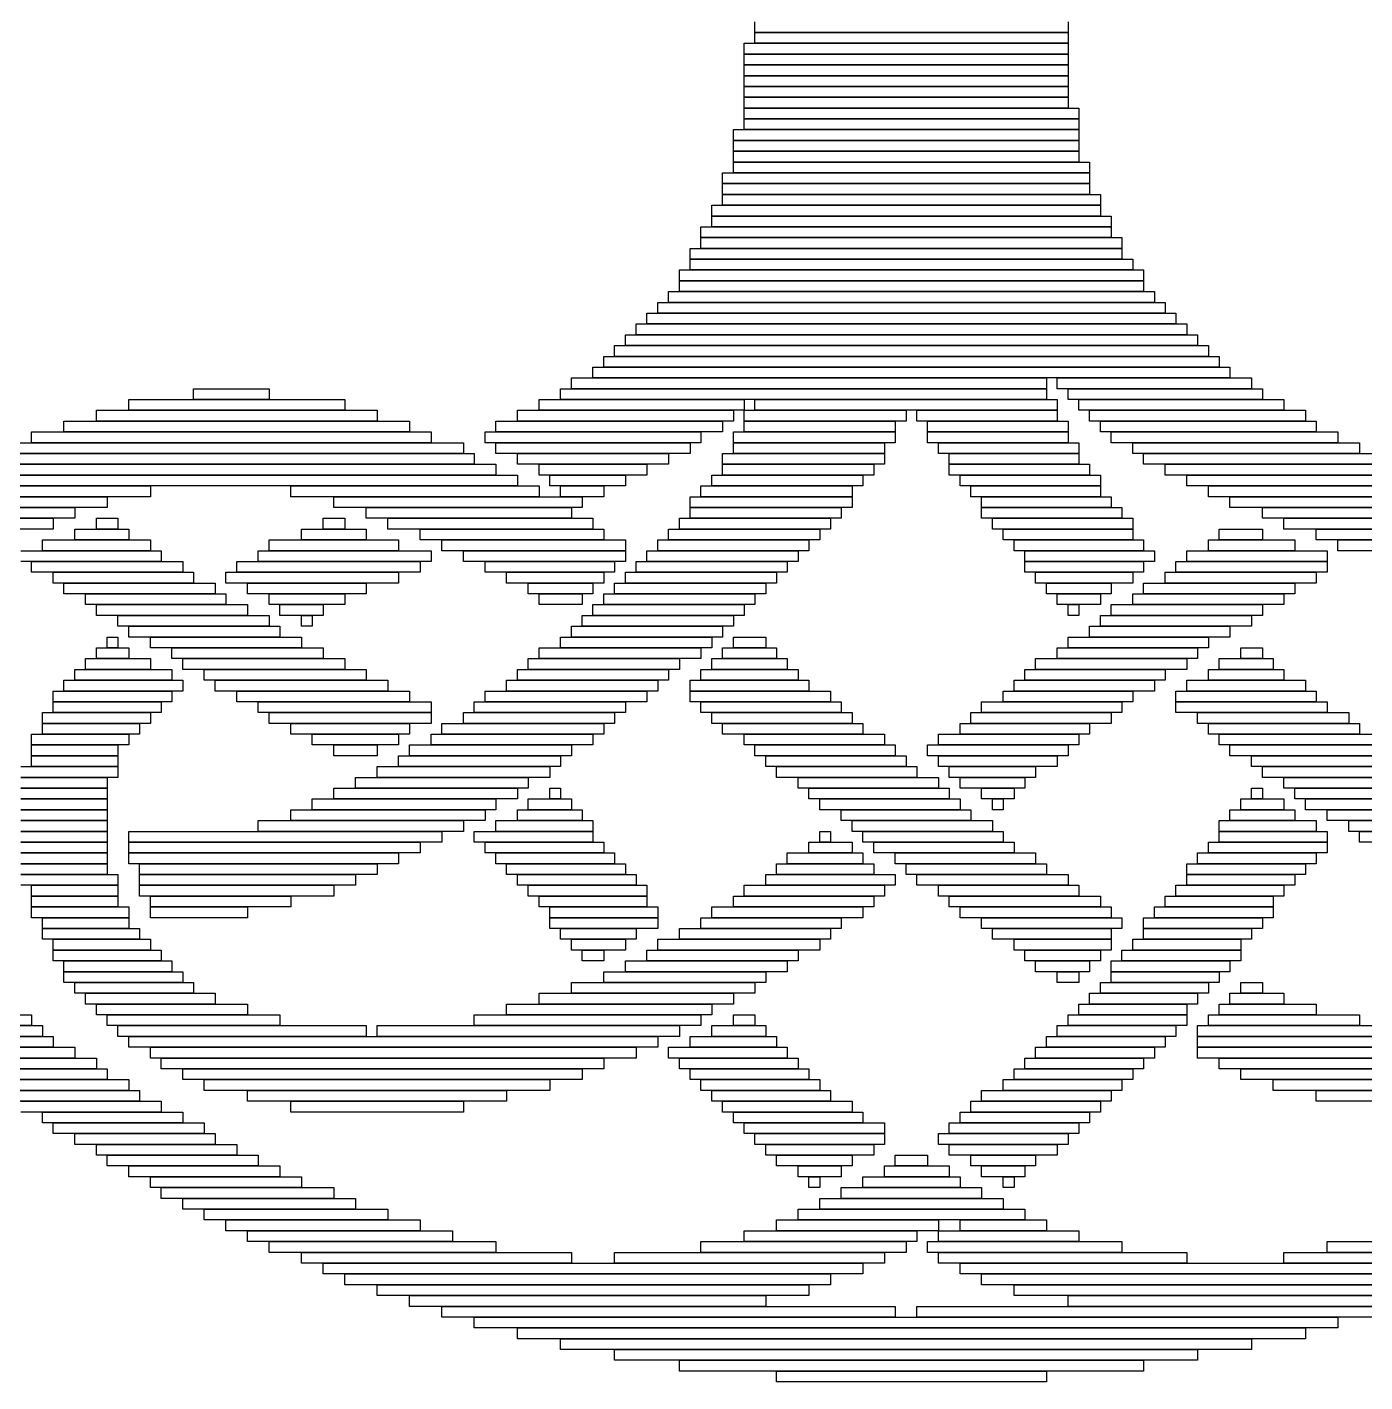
# Model space of a CAD drawing. Extents: x 28 to 995, y 169 to 891.
# Drawn here: x 92.6 to 216.5, y 171 to 296.5 of the extents above; entities that cross this region are included whole.
import ezdxf

# ---------------------------------------------------------------- set-up
doc = ezdxf.new("R2010")
doc.units = 0

msp = doc.modelspace()

# ---------------------------------------------------------------- linework, layer by layer
for p, q in [((160, 296), (160, 297)), ((189, 297), (189, 296)), ((159, 295), (189, 295)), ((159, 294), (159, 295)), ((189, 296), (160, 296)), ((160, 296), (189, 296)), ((160, 295), (160, 296)), ((189, 295), (160, 295)), ((189, 296), (189, 295)), ((189, 295), (189, 294)), ((189, 294), (159, 294)), ((159, 294), (189, 294)), ((159, 293), (159, 294)), ((189, 294), (189, 293)), ((189, 293), (159, 293)), ((159, 293), (189, 293)), ((159, 292), (159, 293)), ((189, 293), (189, 292)), ((189, 292), (159, 292)), ((159, 292), (189, 292)), ((159, 291), (159, 292)), ((189, 292), (189, 291)), ((189, 291), (159, 291)), ((159, 291), (189, 291)), ((159, 290), (159, 291)), ((189, 290), (159, 290)), ((159, 290), (189, 290)), ((159, 289), (159, 290)), ((189, 291), (189, 290)), ((189, 290), (189, 289)), ((189, 289), (159, 289)), ((159, 289), (190, 289)), ((159, 288), (159, 289)), ((190, 289), (190, 288)), ((190, 288), (159, 288)), ((159, 288), (190, 288)), ((159, 287), (159, 288)), ((190, 288), (190, 287)), ((158, 287), (190, 287)), ((158, 286), (158, 287)), ((190, 287), (159, 287)), ((190, 287), (190, 286)), ((190, 286), (158, 286)), ((158, 286), (190, 286)), ((158, 285), (158, 286)), ((190, 285), (158, 285)), ((158, 285), (190, 285)), ((158, 284), (158, 285)), ((190, 286), (190, 285)), ((190, 285), (190, 284)), ((190, 284), (158, 284)), ((158, 284), (191, 284)), ((158, 283), (158, 284)), ((191, 284), (191, 283)), ((157, 283), (191, 283)), ((157, 282), (157, 283)), ((191, 283), (158, 283)), ((191, 283), (191, 282)), ((191, 282), (157, 282)), ((157, 282), (191, 282)), ((157, 281), (157, 282)), ((191, 282), (191, 281)), ((156, 280), (192, 280)), ((156, 279), (156, 280)), ((191, 281), (157, 281)), ((157, 281), (192, 281)), ((157, 280), (157, 281)), ((192, 280), (157, 280)), ((192, 281), (192, 280)), ((192, 280), (192, 279)), ((192, 279), (156, 279)), ((156, 279), (193, 279)), ((156, 278), (156, 279)), ((193, 279), (193, 278)), ((155, 278), (193, 278)), ((155, 277), (155, 278)), ((193, 278), (156, 278)), ((193, 278), (193, 277)), ((193, 277), (155, 277)), ((155, 277), (194, 277)), ((155, 276), (155, 277)), ((194, 277), (194, 276)), ((154, 276), (194, 276)), ((154, 275), (154, 276)), ((194, 275), (154, 275)), ((154, 275), (195, 275)), ((154, 274), (154, 275)), ((194, 276), (155, 276)), ((194, 276), (194, 275)), ((195, 275), (195, 274)), ((153, 274), (196, 274)), ((153, 273), (153, 274)), ((195, 274), (154, 274)), ((196, 274), (196, 273)), ((196, 273), (153, 273)), ((153, 273), (196, 273)), ((153, 272), (153, 273)), ((196, 273), (196, 272)), ((152, 272), (197, 272)), ((152, 271), (152, 272)), ((196, 272), (153, 272)), ((197, 272), (197, 271)), ((150, 270), (199, 270)), ((150, 269), (150, 270)), ((151, 271), (198, 271)), ((151, 270), (151, 271)), ((198, 270), (151, 270)), ((197, 271), (152, 271)), ((198, 271), (198, 270)), ((199, 270), (199, 269)), ((149, 269), (200, 269)), ((149, 268), (149, 269)), ((199, 269), (150, 269)), ((200, 269), (200, 268)), ((148, 268), (201, 268)), ((148, 267), (148, 268)), ((200, 268), (149, 268)), ((201, 268), (201, 267)), ((147, 267), (202, 267)), ((147, 266), (147, 267)), ((201, 267), (148, 267)), ((202, 267), (202, 266)), ((145, 265), (204, 265)), ((145, 264), (145, 265)), ((146, 266), (203, 266)), ((146, 265), (146, 266)), ((203, 265), (146, 265)), ((202, 266), (147, 266)), ((203, 266), (203, 265)), ((204, 265), (204, 264)), ((143, 264), (187, 264)), ((143, 263), (143, 264)), ((204, 264), (145, 264)), ((187, 264), (187, 263)), ((188, 264), (206, 264)), ((188, 263), (188, 264)), ((206, 264), (206, 263)), ((108, 263), (115, 263)), ((108, 262), (108, 263)), ((115, 263), (115, 262)), ((142, 263), (187, 263)), ((142, 262), (142, 263)), ((187, 263), (143, 263)), ((187, 263), (187, 262)), ((206, 263), (188, 263)), ((189, 263), (207, 263)), ((189, 262), (189, 263)), ((207, 263), (207, 262)), ((102, 262), (122, 262)), ((102, 261), (102, 262)), ((115, 262), (108, 262)), ((122, 262), (122, 261)), ((140, 262), (159, 262)), ((140, 261), (140, 262)), ((187, 262), (142, 262)), ((159, 262), (159, 261)), ((160, 262), (188, 262)), ((160, 261), (160, 262)), ((188, 262), (188, 261)), ((207, 262), (189, 262)), ((190, 262), (209, 262)), ((190, 261), (190, 262)), ((209, 262), (209, 261)), ((96, 260), (128, 260)), ((96, 259), (96, 260)), ((99, 261), (125, 261)), ((99, 260), (99, 261)), ((125, 260), (99, 260)), ((122, 261), (102, 261)), ((125, 261), (125, 260)), ((128, 260), (128, 259)), ((136, 260), (157, 260)), ((136, 259), (136, 260)), ((138, 261), (158, 261)), ((138, 260), (138, 261)), ((158, 260), (138, 260)), ((159, 261), (140, 261)), ((157, 260), (157, 259)), ((158, 261), (158, 260)), ((159, 261), (174, 261)), ((159, 260), (159, 261)), ((174, 260), (159, 260)), ((159, 260), (173, 260)), ((159, 259), (159, 260)), ((188, 261), (160, 261)), ((173, 260), (173, 259)), ((174, 261), (174, 260)), ((175, 261), (188, 261)), ((175, 260), (175, 261)), ((188, 260), (175, 260)), ((176, 260), (189, 260)), ((176, 259), (176, 260)), ((188, 261), (188, 260)), ((189, 260), (189, 259)), ((209, 261), (190, 261)), ((191, 261), (211, 261)), ((191, 260), (191, 261)), ((211, 260), (191, 260)), ((192, 260), (212, 260)), ((192, 259), (192, 260)), ((211, 261), (211, 260)), ((212, 260), (212, 259)), ((93, 259), (130, 259)), ((93, 258), (93, 259)), ((128, 259), (96, 259)), ((130, 259), (130, 258)), ((135, 259), (155, 259)), ((135, 258), (135, 259)), ((157, 259), (136, 259)), ((155, 259), (155, 258)), ((158, 259), (173, 259)), ((158, 258), (158, 259)), ((173, 259), (159, 259)), ((173, 259), (173, 258)), ((189, 259), (176, 259)), ((176, 259), (189, 259)), ((176, 258), (176, 259)), ((189, 259), (189, 258)), ((212, 259), (192, 259)), ((193, 259), (214, 259)), ((193, 258), (193, 259)), ((214, 259), (214, 258)), ((91, 258), (133, 258)), ((130, 258), (93, 258)), ((133, 258), (133, 257)), ((155, 258), (135, 258)), ((136, 258), (154, 258)), ((136, 257), (136, 258)), ((154, 258), (154, 257)), ((173, 258), (158, 258)), ((158, 258), (172, 258)), ((158, 257), (158, 258)), ((172, 258), (172, 257)), ((189, 258), (176, 258)), ((177, 258), (190, 258)), ((177, 257), (177, 258)), ((190, 258), (190, 257)), ((214, 258), (193, 258)), ((195, 258), (216, 258)), ((195, 257), (195, 258)), ((216, 258), (216, 257)), ((89, 257), (134, 257)), ((133, 257), (91, 257)), ((134, 257), (134, 256)), ((154, 257), (136, 257)), ((138, 257), (152, 257)), ((138, 256), (138, 257)), ((152, 257), (152, 256)), ((157, 257), (172, 257)), ((157, 256), (157, 257)), ((172, 257), (158, 257)), ((172, 257), (172, 256)), ((190, 257), (177, 257)), ((178, 257), (190, 257)), ((178, 256), (178, 257)), ((190, 257), (190, 256)), ((216, 257), (195, 257)), ((196, 257), (218, 257)), ((196, 256), (196, 257)), ((86, 255), (138, 255)), ((88, 256), (136, 256)), ((136, 255), (88, 255)), ((134, 256), (89, 256)), ((136, 256), (136, 255)), ((152, 256), (138, 256)), ((138, 255), (138, 254)), ((140, 256), (150, 256)), ((140, 255), (140, 256)), ((150, 255), (140, 255)), ((141, 255), (148, 255)), ((141, 254), (141, 255)), ((148, 255), (148, 254)), ((150, 256), (150, 255)), ((156, 255), (170, 255)), ((156, 254), (156, 255)), ((172, 256), (157, 256)), ((157, 256), (171, 256)), ((157, 255), (157, 256)), ((171, 255), (157, 255)), ((170, 255), (170, 254)), ((171, 256), (171, 255)), ((190, 256), (178, 256)), ((178, 256), (191, 256)), ((178, 255), (178, 256)), ((191, 255), (178, 255)), ((179, 255), (192, 255)), ((179, 254), (179, 255)), ((191, 256), (191, 255)), ((192, 255), (192, 254)), ((218, 256), (196, 256)), ((198, 256), (220, 256)), ((198, 255), (198, 256)), ((220, 255), (198, 255)), ((200, 255), (222, 255)), ((200, 254), (200, 255)), ((84, 254), (104, 254)), ((138, 254), (86, 254)), ((104, 254), (104, 253)), ((117, 254), (140, 254)), ((117, 253), (117, 254)), ((140, 254), (140, 253)), ((148, 254), (141, 254)), ((142, 254), (146, 254)), ((142, 253), (142, 254)), ((146, 254), (146, 253)), ((155, 254), (169, 254)), ((155, 253), (155, 254)), ((170, 254), (156, 254)), ((169, 254), (169, 253)), ((192, 254), (179, 254)), ((180, 254), (192, 254)), ((180, 253), (180, 254)), ((192, 254), (192, 253)), ((222, 254), (200, 254)), ((202, 254), (224, 254)), ((202, 253), (202, 254)), ((83, 253), (100, 253)), ((104, 253), (84, 253)), ((100, 253), (100, 252)), ((140, 253), (117, 253)), ((121, 253), (144, 253)), ((121, 252), (121, 253)), ((146, 253), (142, 253)), ((144, 253), (144, 252)), ((154, 253), (169, 253)), ((154, 252), (154, 253)), ((169, 253), (155, 253)), ((169, 253), (169, 252)), ((192, 253), (180, 253)), ((181, 253), (193, 253)), ((181, 252), (181, 253)), ((193, 253), (193, 252)), ((224, 253), (202, 253)), ((204, 253), (226, 253)), ((204, 252), (204, 253)), ((80, 251), (95, 251)), ((81, 252), (97, 252)), ((97, 251), (81, 251)), ((100, 252), (83, 252)), ((95, 251), (95, 250)), ((97, 252), (97, 251)), ((99, 251), (101, 251)), ((99, 250), (99, 251)), ((101, 251), (101, 250)), ((120, 251), (122, 251)), ((120, 250), (120, 251)), ((144, 252), (121, 252)), ((122, 251), (122, 250)), ((124, 252), (143, 252)), ((124, 251), (124, 252)), ((143, 251), (124, 251)), ((126, 251), (145, 251)), ((126, 250), (126, 251)), ((143, 252), (143, 251)), ((145, 251), (145, 250)), ((153, 251), (167, 251)), ((153, 250), (153, 251)), ((169, 252), (154, 252)), ((154, 252), (168, 252)), ((154, 251), (154, 252)), ((168, 251), (154, 251)), ((167, 251), (167, 250)), ((168, 252), (168, 251)), ((193, 252), (181, 252)), ((181, 252), (194, 252)), ((181, 251), (181, 252)), ((194, 251), (181, 251)), ((182, 251), (195, 251)), ((182, 250), (182, 251)), ((194, 252), (194, 251)), ((195, 251), (195, 250)), ((226, 252), (204, 252)), ((207, 252), (228, 252)), ((207, 251), (207, 252)), ((228, 251), (207, 251)), ((209, 251), (230, 251)), ((209, 250), (209, 251)), ((95, 250), (80, 250)), ((97, 250), (102, 250)), ((97, 249), (97, 250)), ((101, 250), (99, 250)), ((102, 250), (102, 249)), ((118, 250), (124, 250)), ((118, 249), (118, 250)), ((122, 250), (120, 250)), ((124, 250), (124, 249)), ((145, 250), (126, 250)), ((129, 250), (146, 250)), ((129, 249), (129, 250)), ((146, 250), (146, 249)), ((152, 250), (166, 250)), ((152, 249), (152, 250)), ((167, 250), (153, 250)), ((166, 250), (166, 249)), ((195, 250), (182, 250)), ((183, 250), (195, 250)), ((183, 249), (183, 250)), ((195, 250), (195, 249)), ((203, 250), (207, 250)), ((203, 249), (203, 250)), ((207, 250), (207, 249)), ((230, 250), (209, 250)), ((212, 250), (232, 250)), ((212, 249), (212, 250)), ((94, 249), (104, 249)), ((94, 248), (94, 249)), ((102, 249), (97, 249)), ((104, 249), (104, 248)), ((115, 249), (127, 249)), ((115, 248), (115, 249)), ((124, 249), (118, 249)), ((127, 249), (127, 248)), ((146, 249), (129, 249)), ((131, 249), (148, 249)), ((131, 248), (131, 249)), ((148, 249), (148, 248)), ((151, 249), (165, 249)), ((151, 248), (151, 249)), ((166, 249), (152, 249)), ((165, 249), (165, 248)), ((195, 249), (183, 249)), ((184, 249), (196, 249)), ((184, 248), (184, 249)), ((196, 249), (196, 248)), ((202, 249), (210, 249)), ((202, 248), (202, 249)), ((207, 249), (203, 249)), ((210, 249), (210, 248)), ((232, 249), (212, 249)), ((214, 249), (234, 249)), ((214, 248), (214, 249)), ((92, 248), (105, 248)), ((104, 248), (94, 248)), ((105, 248), (105, 247)), ((114, 248), (130, 248)), ((114, 247), (114, 248)), ((127, 248), (115, 248)), ((130, 248), (130, 247)), ((148, 248), (131, 248)), ((133, 248), (148, 248)), ((133, 247), (133, 248)), ((148, 248), (148, 247)), ((150, 248), (164, 248)), ((150, 247), (150, 248)), ((165, 248), (151, 248)), ((164, 248), (164, 247)), ((196, 248), (184, 248)), ((185, 248), (197, 248)), ((185, 247), (185, 248)), ((197, 248), (197, 247)), ((200, 248), (213, 248)), ((200, 247), (200, 248)), ((210, 248), (202, 248)), ((213, 248), (213, 247)), ((234, 248), (214, 248)), ((105, 247), (92, 247)), ((93, 247), (107, 247)), ((93, 246), (93, 247)), ((107, 246), (93, 246)), ((95, 246), (108, 246)), ((95, 245), (95, 246)), ((107, 247), (107, 246)), ((108, 246), (108, 245)), ((111, 246), (127, 246)), ((111, 245), (111, 246)), ((112, 247), (129, 247)), ((112, 246), (112, 247)), ((129, 246), (112, 246)), ((130, 247), (114, 247)), ((127, 246), (127, 245)), ((129, 247), (129, 246)), ((148, 247), (133, 247)), ((135, 247), (147, 247)), ((135, 246), (135, 247)), ((147, 246), (135, 246)), ((137, 246), (146, 246)), ((137, 245), (137, 246)), ((146, 246), (146, 245)), ((147, 247), (147, 246)), ((148, 246), (162, 246)), ((148, 245), (148, 246)), ((149, 247), (163, 247)), ((149, 246), (149, 247)), ((163, 246), (149, 246)), ((164, 247), (150, 247)), ((162, 246), (162, 245)), ((163, 247), (163, 246)), ((197, 247), (185, 247)), ((185, 247), (196, 247)), ((185, 246), (185, 247)), ((196, 246), (185, 246)), ((186, 246), (195, 246)), ((186, 245), (186, 246)), ((195, 246), (195, 245)), ((196, 247), (196, 246)), ((198, 246), (212, 246)), ((198, 245), (198, 246)), ((199, 247), (213, 247)), ((199, 246), (199, 247)), ((213, 246), (199, 246)), ((213, 247), (200, 247)), ((212, 246), (212, 245)), ((213, 247), (213, 246)), ((108, 245), (95, 245)), ((96, 245), (110, 245)), ((96, 244), (96, 245)), ((110, 245), (110, 244)), ((127, 245), (111, 245)), ((113, 245), (124, 245)), ((113, 244), (113, 245)), ((124, 245), (124, 244)), ((146, 245), (137, 245)), ((139, 245), (145, 245)), ((139, 244), (139, 245)), ((145, 245), (145, 244)), ((147, 245), (161, 245)), ((147, 244), (147, 245)), ((162, 245), (148, 245)), ((161, 245), (161, 244)), ((195, 245), (186, 245)), ((187, 245), (193, 245)), ((187, 244), (187, 245)), ((193, 245), (193, 244)), ((196, 245), (210, 245)), ((196, 244), (196, 245)), ((212, 245), (198, 245)), ((210, 245), (210, 244)), ((110, 244), (96, 244)), ((98, 244), (111, 244)), ((98, 243), (98, 244)), ((111, 244), (111, 243)), ((124, 244), (113, 244)), ((115, 244), (122, 244)), ((115, 243), (115, 244)), ((122, 244), (122, 243)), ((145, 244), (139, 244)), ((140, 244), (144, 244)), ((140, 243), (140, 244)), ((144, 244), (144, 243)), ((146, 244), (160, 244)), ((146, 243), (146, 244)), ((161, 244), (147, 244)), ((160, 244), (160, 243)), ((193, 244), (187, 244)), ((188, 244), (192, 244)), ((188, 243), (188, 244)), ((192, 244), (192, 243)), ((195, 244), (209, 244)), ((195, 243), (195, 244)), ((210, 244), (196, 244)), ((209, 244), (209, 243)), ((111, 243), (98, 243)), ((99, 243), (113, 243)), ((99, 242), (99, 243)), ((113, 243), (113, 242)), ((122, 243), (115, 243)), ((116, 243), (120, 243)), ((116, 242), (116, 243)), ((120, 243), (120, 242)), ((144, 243), (140, 243)), ((145, 243), (159, 243)), ((145, 242), (145, 243)), ((160, 243), (146, 243)), ((159, 243), (159, 242)), ((192, 243), (188, 243)), ((189, 243), (190, 243)), ((189, 242), (189, 243)), ((190, 243), (190, 242)), ((193, 243), (207, 243)), ((193, 242), (193, 243)), ((209, 243), (195, 243)), ((207, 243), (207, 242)), ((113, 242), (99, 242)), ((101, 242), (115, 242)), ((101, 241), (101, 242)), ((115, 241), (101, 241)), ((102, 241), (116, 241)), ((102, 240), (102, 241)), ((115, 242), (115, 241)), ((120, 242), (116, 242)), ((116, 241), (116, 240)), ((118, 242), (119, 242)), ((118, 241), (118, 242)), ((119, 241), (118, 241)), ((119, 242), (119, 241)), ((143, 241), (157, 241)), ((143, 240), (143, 241)), ((144, 242), (158, 242)), ((144, 241), (144, 242)), ((158, 241), (144, 241)), ((159, 242), (145, 242)), ((157, 241), (157, 240)), ((158, 242), (158, 241)), ((190, 242), (189, 242)), ((191, 241), (204, 241)), ((191, 240), (191, 241)), ((192, 242), (206, 242)), ((192, 241), (192, 242)), ((206, 241), (192, 241)), ((207, 242), (193, 242)), ((204, 241), (204, 240)), ((206, 242), (206, 241)), ((100, 240), (101, 240)), ((100, 239), (100, 240)), ((101, 240), (101, 239)), ((116, 240), (102, 240)), ((104, 240), (118, 240)), ((104, 239), (104, 240)), ((118, 240), (118, 239)), ((142, 240), (156, 240)), ((142, 239), (142, 240)), ((157, 240), (143, 240)), ((156, 240), (156, 239)), ((158, 240), (161, 240)), ((158, 239), (158, 240)), ((161, 240), (161, 239)), ((189, 240), (202, 240)), ((189, 239), (189, 240)), ((204, 240), (191, 240)), ((202, 240), (202, 239)), ((99, 239), (102, 239)), ((99, 238), (99, 239)), ((101, 239), (100, 239)), ((102, 239), (102, 238)), ((118, 239), (104, 239)), ((106, 239), (120, 239)), ((106, 238), (106, 239)), ((120, 239), (120, 238)), ((140, 239), (155, 239)), ((140, 238), (140, 239)), ((156, 239), (142, 239)), ((155, 239), (155, 238)), ((157, 239), (162, 239)), ((157, 238), (157, 239)), ((161, 239), (158, 239)), ((162, 239), (162, 238)), ((188, 239), (201, 239)), ((188, 238), (188, 239)), ((202, 239), (189, 239)), ((201, 239), (201, 238)), ((205, 239), (207, 239)), ((205, 238), (205, 239)), ((207, 239), (207, 238)), ((98, 238), (104, 238)), ((98, 237), (98, 238)), ((102, 238), (99, 238)), ((104, 238), (104, 237)), ((120, 238), (106, 238)), ((107, 238), (122, 238)), ((107, 237), (107, 238)), ((122, 238), (122, 237)), ((139, 238), (153, 238)), ((139, 237), (139, 238)), ((155, 238), (140, 238)), ((153, 238), (153, 237)), ((156, 238), (163, 238)), ((156, 237), (156, 238)), ((162, 238), (157, 238)), ((163, 238), (163, 237)), ((186, 238), (200, 238)), ((186, 237), (186, 238)), ((201, 238), (188, 238)), ((200, 238), (200, 237)), ((203, 238), (208, 238)), ((203, 237), (203, 238)), ((207, 238), (205, 238)), ((208, 238), (208, 237)), ((96, 236), (107, 236)), ((96, 235), (96, 236)), ((97, 237), (106, 237)), ((97, 236), (97, 237)), ((106, 236), (97, 236)), ((104, 237), (98, 237)), ((106, 237), (106, 236)), ((122, 237), (107, 237)), ((107, 236), (107, 235)), ((109, 237), (124, 237)), ((109, 236), (109, 237)), ((124, 236), (109, 236)), ((110, 236), (126, 236)), ((110, 235), (110, 236)), ((124, 237), (124, 236)), ((126, 236), (126, 235)), ((137, 236), (151, 236)), ((137, 235), (137, 236)), ((138, 237), (152, 237)), ((138, 236), (138, 237)), ((152, 236), (138, 236)), ((153, 237), (139, 237)), ((151, 236), (151, 235)), ((152, 237), (152, 236)), ((154, 236), (165, 236)), ((154, 235), (154, 236)), ((155, 237), (164, 237)), ((155, 236), (155, 237)), ((164, 236), (155, 236)), ((163, 237), (156, 237)), ((164, 237), (164, 236)), ((165, 236), (165, 235)), ((184, 236), (197, 236)), ((184, 235), (184, 236)), ((185, 237), (198, 237)), ((185, 236), (185, 237)), ((198, 236), (185, 236)), ((200, 237), (186, 237)), ((197, 236), (197, 235)), ((198, 237), (198, 236)), ((200, 236), (211, 236)), ((200, 235), (200, 236)), ((202, 237), (209, 237)), ((202, 236), (202, 237)), ((209, 236), (202, 236)), ((208, 237), (203, 237)), ((209, 237), (209, 236)), ((211, 236), (211, 235)), ((95, 235), (106, 235)), ((95, 234), (95, 235)), ((107, 235), (96, 235)), ((106, 235), (106, 234)), ((126, 235), (110, 235)), ((112, 235), (128, 235)), ((112, 234), (112, 235)), ((128, 235), (128, 234)), ((135, 235), (150, 235)), ((135, 234), (135, 235)), ((151, 235), (137, 235)), ((150, 235), (150, 234)), ((165, 235), (154, 235)), ((154, 235), (167, 235)), ((154, 234), (154, 235)), ((167, 235), (167, 234)), ((183, 235), (195, 235)), ((183, 234), (183, 235)), ((197, 235), (184, 235)), ((195, 235), (195, 234)), ((199, 235), (212, 235)), ((199, 234), (199, 235)), ((211, 235), (200, 235)), ((212, 235), (212, 234)), ((106, 234), (95, 234)), ((95, 234), (105, 234)), ((95, 233), (95, 234)), ((105, 234), (105, 233)), ((128, 234), (112, 234)), ((114, 234), (130, 234)), ((114, 233), (114, 234)), ((130, 234), (130, 233)), ((134, 234), (148, 234)), ((134, 233), (134, 234)), ((150, 234), (135, 234)), ((148, 234), (148, 233)), ((167, 234), (154, 234)), ((155, 234), (168, 234)), ((155, 233), (155, 234)), ((168, 234), (168, 233)), ((181, 234), (194, 234)), ((181, 233), (181, 234)), ((195, 234), (183, 234)), ((194, 234), (194, 233)), ((212, 234), (199, 234)), ((199, 234), (213, 234)), ((199, 233), (199, 234)), ((213, 234), (213, 233)), ((94, 233), (104, 233)), ((94, 232), (94, 233)), ((105, 233), (95, 233)), ((104, 233), (104, 232)), ((130, 233), (114, 233)), ((115, 233), (130, 233)), ((115, 232), (115, 233)), ((130, 233), (130, 232)), ((133, 233), (147, 233)), ((133, 232), (133, 233)), ((148, 233), (134, 233)), ((147, 233), (147, 232)), ((168, 233), (155, 233)), ((156, 233), (169, 233)), ((156, 232), (156, 233)), ((169, 233), (169, 232)), ((180, 233), (193, 233)), ((180, 232), (180, 233)), ((194, 233), (181, 233)), ((193, 233), (193, 232)), ((213, 233), (199, 233)), ((201, 233), (215, 233)), ((201, 232), (201, 233)), ((215, 233), (215, 232)), ((93, 231), (102, 231)), ((93, 230), (93, 231)), ((104, 232), (94, 232)), ((94, 232), (103, 232)), ((94, 231), (94, 232)), ((103, 231), (94, 231)), ((102, 231), (102, 230)), ((103, 232), (103, 231)), ((130, 232), (115, 232)), ((117, 232), (128, 232)), ((117, 231), (117, 232)), ((128, 231), (117, 231)), ((119, 231), (127, 231)), ((119, 230), (119, 231)), ((127, 231), (127, 230)), ((128, 232), (128, 231)), ((130, 231), (145, 231)), ((130, 230), (130, 231)), ((131, 232), (146, 232)), ((131, 231), (131, 232)), ((146, 231), (131, 231)), ((147, 232), (133, 232)), ((145, 231), (145, 230)), ((146, 232), (146, 231)), ((169, 232), (156, 232)), ((157, 232), (170, 232)), ((157, 231), (157, 232)), ((170, 231), (157, 231)), ((159, 231), (172, 231)), ((159, 230), (159, 231)), ((170, 232), (170, 231)), ((172, 231), (172, 230)), ((177, 231), (190, 231)), ((177, 230), (177, 231)), ((179, 232), (191, 232)), ((179, 231), (179, 232)), ((191, 231), (179, 231)), ((193, 232), (180, 232)), ((190, 231), (190, 230)), ((191, 232), (191, 231)), ((215, 232), (201, 232)), ((202, 232), (216, 232)), ((202, 231), (202, 232)), ((216, 231), (202, 231)), ((203, 231), (218, 231)), ((203, 230), (203, 231)), ((216, 232), (216, 231)), ((102, 230), (93, 230)), ((93, 230), (101, 230)), ((93, 229), (93, 230)), ((101, 230), (101, 229)), ((127, 230), (119, 230)), ((121, 230), (125, 230)), ((121, 229), (121, 230)), ((125, 230), (125, 229)), ((128, 230), (143, 230)), ((128, 229), (128, 230)), ((145, 230), (130, 230)), ((143, 230), (143, 229)), ((172, 230), (159, 230)), ((160, 230), (173, 230)), ((160, 229), (160, 230)), ((173, 230), (173, 229)), ((176, 230), (189, 230)), ((176, 229), (176, 230)), ((190, 230), (177, 230)), ((189, 230), (189, 229)), ((218, 230), (203, 230)), ((204, 230), (219, 230)), ((204, 229), (204, 230)), ((101, 229), (93, 229)), ((93, 229), (101, 229)), ((93, 228), (93, 229)), ((101, 229), (101, 228)), ((125, 229), (121, 229)), ((127, 229), (142, 229)), ((127, 228), (127, 229)), ((143, 229), (128, 229)), ((142, 229), (142, 228)), ((173, 229), (160, 229)), ((161, 229), (174, 229)), ((161, 228), (161, 229)), ((174, 229), (174, 228)), ((189, 229), (176, 229)), ((177, 229), (188, 229)), ((177, 228), (177, 229)), ((188, 229), (188, 228)), ((219, 229), (204, 229)), ((206, 229), (221, 229)), ((206, 228), (206, 229)), ((92, 228), (101, 228)), ((101, 228), (93, 228)), ((101, 228), (101, 227)), ((125, 228), (141, 228)), ((125, 227), (125, 228)), ((142, 228), (127, 228)), ((141, 228), (141, 227)), ((174, 228), (161, 228)), ((162, 228), (175, 228)), ((162, 227), (162, 228)), ((175, 228), (175, 227)), ((188, 228), (177, 228)), ((178, 228), (186, 228)), ((178, 227), (178, 228)), ((186, 228), (186, 227)), ((221, 228), (206, 228)), ((207, 228), (222, 228)), ((207, 227), (207, 228)), ((101, 227), (92, 227)), ((92, 227), (100, 227)), ((100, 226), (92, 226)), ((92, 226), (100, 226)), ((100, 227), (100, 226)), ((100, 226), (100, 225)), ((121, 226), (138, 226)), ((121, 225), (121, 226)), ((123, 227), (139, 227)), ((123, 226), (123, 227)), ((139, 226), (123, 226)), ((141, 227), (125, 227)), ((138, 226), (138, 225)), ((139, 227), (139, 226)), ((141, 226), (142, 226)), ((141, 225), (141, 226)), ((142, 226), (142, 225)), ((175, 227), (162, 227)), ((164, 227), (177, 227)), ((164, 226), (164, 227)), ((177, 226), (164, 226)), ((165, 226), (178, 226)), ((165, 225), (165, 226)), ((177, 227), (177, 226)), ((186, 227), (178, 227)), ((178, 226), (178, 225)), ((179, 227), (185, 227)), ((179, 226), (179, 227)), ((185, 226), (179, 226)), ((181, 226), (184, 226)), ((181, 225), (181, 226)), ((184, 226), (184, 225)), ((185, 227), (185, 226)), ((206, 226), (207, 226)), ((206, 225), (206, 226)), ((222, 227), (207, 227)), ((207, 226), (207, 225)), ((209, 227), (224, 227)), ((209, 226), (209, 227)), ((224, 226), (209, 226)), ((210, 226), (226, 226)), ((210, 225), (210, 226)), ((100, 225), (92, 225)), ((92, 225), (100, 225)), ((100, 225), (100, 224)), ((119, 225), (136, 225)), ((119, 224), (119, 225)), ((138, 225), (121, 225)), ((136, 225), (136, 224)), ((139, 225), (143, 225)), ((139, 224), (139, 225)), ((142, 225), (141, 225)), ((143, 225), (143, 224)), ((178, 225), (165, 225)), ((166, 225), (179, 225)), ((166, 224), (166, 225)), ((179, 225), (179, 224)), ((184, 225), (181, 225)), ((182, 225), (183, 225)), ((182, 224), (182, 225)), ((183, 225), (183, 224)), ((205, 225), (209, 225)), ((205, 224), (205, 225)), ((207, 225), (206, 225)), ((209, 225), (209, 224)), ((226, 225), (210, 225)), ((211, 225), (228, 225)), ((211, 224), (211, 225)), ((100, 224), (92, 224)), ((92, 224), (100, 224)), ((100, 224), (100, 223)), ((117, 224), (135, 224)), ((117, 223), (117, 224)), ((136, 224), (119, 224)), ((135, 224), (135, 223)), ((138, 224), (144, 224)), ((138, 223), (138, 224)), ((143, 224), (139, 224)), ((144, 224), (144, 223)), ((179, 224), (166, 224)), ((168, 224), (180, 224)), ((168, 223), (168, 224)), ((180, 224), (180, 223)), ((183, 224), (182, 224)), ((204, 224), (210, 224)), ((204, 223), (204, 224)), ((209, 224), (205, 224)), ((210, 224), (210, 223)), ((228, 224), (211, 224)), ((213, 224), (231, 224)), ((213, 223), (213, 224)), ((100, 223), (92, 223)), ((92, 223), (100, 223)), ((100, 223), (100, 222)), ((114, 223), (133, 223)), ((114, 222), (114, 223)), ((135, 223), (117, 223)), ((133, 223), (133, 222)), ((136, 223), (145, 223)), ((136, 222), (136, 223)), ((144, 223), (138, 223)), ((145, 223), (145, 222)), ((180, 223), (168, 223)), ((169, 223), (182, 223)), ((169, 222), (169, 223)), ((182, 223), (182, 222)), ((203, 223), (212, 223)), ((203, 222), (203, 223)), ((210, 223), (204, 223)), ((212, 223), (212, 222)), ((231, 223), (213, 223)), ((215, 223), (234, 223)), ((215, 222), (215, 223)), ((100, 222), (92, 222)), ((92, 222), (100, 222)), ((100, 221), (92, 221)), ((92, 221), (100, 221)), ((100, 222), (100, 221)), ((100, 221), (100, 220)), ((102, 222), (131, 222)), ((102, 221), (102, 222)), ((131, 221), (102, 221)), ((102, 221), (129, 221)), ((102, 220), (102, 221)), ((133, 222), (114, 222)), ((129, 221), (129, 220)), ((131, 222), (131, 221)), ((134, 222), (145, 222)), ((134, 221), (134, 222)), ((145, 221), (134, 221)), ((135, 221), (146, 221)), ((135, 220), (135, 221)), ((145, 222), (136, 222)), ((145, 222), (145, 221)), ((146, 221), (146, 220)), ((165, 221), (169, 221)), ((165, 220), (165, 221)), ((166, 222), (167, 222)), ((166, 221), (166, 222)), ((167, 221), (166, 221)), ((167, 222), (167, 221)), ((182, 222), (169, 222)), ((169, 221), (169, 220)), ((170, 222), (183, 222)), ((170, 221), (170, 222)), ((183, 221), (170, 221)), ((171, 221), (184, 221)), ((171, 220), (171, 221)), ((183, 222), (183, 221)), ((184, 221), (184, 220)), ((202, 221), (213, 221)), ((202, 220), (202, 221)), ((212, 222), (203, 222)), ((203, 222), (213, 222)), ((203, 221), (203, 222)), ((213, 221), (203, 221)), ((213, 222), (213, 221)), ((213, 221), (213, 220)), ((234, 222), (215, 222)), ((216, 222), (241, 222)), ((216, 221), (216, 222)), ((241, 221), (216, 221)), ((100, 220), (92, 220)), ((92, 220), (100, 220)), ((100, 220), (100, 219)), ((129, 220), (102, 220)), ((102, 220), (127, 220)), ((102, 219), (102, 220)), ((127, 220), (127, 219)), ((146, 220), (135, 220)), ((136, 220), (147, 220)), ((136, 219), (136, 220)), ((147, 220), (147, 219)), ((163, 220), (170, 220)), ((163, 219), (163, 220)), ((169, 220), (165, 220)), ((170, 220), (170, 219)), ((184, 220), (171, 220)), ((173, 220), (186, 220)), ((173, 219), (173, 220)), ((186, 220), (186, 219)), ((201, 220), (212, 220)), ((201, 219), (201, 220)), ((213, 220), (202, 220)), ((212, 220), (212, 219)), ((100, 219), (92, 219)), ((92, 219), (100, 219)), ((100, 219), (100, 218)), ((127, 219), (102, 219)), ((103, 219), (125, 219)), ((103, 218), (103, 219)), ((125, 219), (125, 218)), ((147, 219), (136, 219)), ((137, 219), (148, 219)), ((137, 218), (137, 219)), ((148, 219), (148, 218)), ((162, 219), (171, 219)), ((162, 218), (162, 219)), ((170, 219), (163, 219)), ((171, 219), (171, 218)), ((186, 219), (173, 219)), ((174, 219), (187, 219)), ((174, 218), (174, 219)), ((187, 219), (187, 218)), ((200, 219), (211, 219)), ((200, 218), (200, 219)), ((212, 219), (201, 219)), ((211, 219), (211, 218)), ((100, 218), (92, 218)), ((92, 218), (101, 218)), ((101, 218), (101, 217)), ((125, 218), (103, 218)), ((103, 218), (123, 218)), ((103, 217), (103, 218)), ((123, 218), (123, 217)), ((148, 218), (137, 218)), ((138, 218), (149, 218)), ((138, 217), (138, 218)), ((149, 218), (149, 217)), ((161, 218), (173, 218)), ((161, 217), (161, 218)), ((171, 218), (162, 218)), ((173, 218), (173, 217)), ((187, 218), (174, 218)), ((175, 218), (189, 218)), ((175, 217), (175, 218)), ((189, 218), (189, 217)), ((211, 218), (200, 218)), ((200, 218), (210, 218)), ((200, 217), (200, 218)), ((210, 218), (210, 217)), ((101, 217), (92, 217)), ((93, 217), (101, 217)), ((93, 216), (93, 217)), ((101, 216), (93, 216)), ((93, 216), (101, 216)), ((93, 215), (93, 216)), ((101, 217), (101, 216)), ((101, 216), (101, 215)), ((123, 217), (103, 217)), ((103, 217), (121, 217)), ((103, 216), (103, 217)), ((121, 216), (103, 216)), ((104, 216), (117, 216)), ((104, 215), (104, 216)), ((117, 216), (117, 215)), ((121, 217), (121, 216)), ((149, 217), (138, 217)), ((139, 217), (150, 217)), ((139, 216), (139, 217)), ((150, 216), (139, 216)), ((140, 216), (150, 216)), ((140, 215), (140, 216)), ((150, 217), (150, 216)), ((150, 216), (150, 215)), ((158, 216), (171, 216)), ((158, 215), (158, 216)), ((159, 217), (172, 217)), ((159, 216), (159, 217)), ((172, 216), (159, 216)), ((173, 217), (161, 217)), ((171, 216), (171, 215)), ((172, 217), (172, 216)), ((189, 217), (175, 217)), ((177, 217), (190, 217)), ((177, 216), (177, 217)), ((190, 216), (177, 216)), ((178, 216), (192, 216)), ((178, 215), (178, 216)), ((190, 217), (190, 216)), ((192, 216), (192, 215)), ((198, 216), (208, 216)), ((198, 215), (198, 216)), ((199, 217), (209, 217)), ((199, 216), (199, 217)), ((209, 216), (199, 216)), ((210, 217), (200, 217)), ((208, 216), (208, 215)), ((209, 217), (209, 216)), ((101, 215), (93, 215)), ((93, 215), (102, 215)), ((93, 214), (93, 215)), ((102, 215), (102, 214)), ((117, 215), (104, 215)), ((104, 215), (113, 215)), ((104, 214), (104, 215)), ((113, 215), (113, 214)), ((150, 215), (140, 215)), ((141, 215), (151, 215)), ((141, 214), (141, 215)), ((151, 215), (151, 214)), ((156, 215), (170, 215)), ((156, 214), (156, 215)), ((171, 215), (158, 215)), ((170, 215), (170, 214)), ((192, 215), (178, 215)), ((179, 215), (193, 215)), ((179, 214), (179, 215)), ((193, 215), (193, 214)), ((197, 215), (208, 215)), ((197, 214), (197, 215)), ((208, 215), (198, 215)), ((208, 215), (208, 214)), ((102, 214), (93, 214)), ((94, 214), (102, 214)), ((94, 213), (94, 214)), ((102, 214), (102, 213)), ((113, 214), (104, 214)), ((151, 214), (141, 214)), ((141, 214), (151, 214)), ((141, 213), (141, 214)), ((151, 214), (151, 213)), ((155, 214), (168, 214)), ((155, 213), (155, 214)), ((170, 214), (156, 214)), ((168, 214), (168, 213)), ((193, 214), (179, 214)), ((181, 214), (194, 214)), ((181, 213), (181, 214)), ((194, 214), (194, 213)), ((196, 214), (207, 214)), ((196, 213), (196, 214)), ((208, 214), (197, 214)), ((207, 214), (207, 213)), ((102, 213), (94, 213)), ((94, 213), (103, 213)), ((94, 212), (94, 213)), ((103, 213), (103, 212)), ((151, 213), (141, 213)), ((142, 213), (149, 213)), ((142, 212), (142, 213)), ((149, 213), (149, 212)), ((153, 213), (167, 213)), ((153, 212), (153, 213)), ((168, 213), (155, 213)), ((167, 213), (167, 212)), ((194, 213), (181, 213)), ((182, 213), (193, 213)), ((182, 212), (182, 213)), ((193, 213), (193, 212)), ((207, 213), (196, 213)), ((196, 213), (206, 213)), ((196, 212), (196, 213)), ((206, 213), (206, 212)), ((103, 212), (94, 212)), ((95, 212), (104, 212)), ((95, 211), (95, 212)), ((104, 211), (95, 211)), ((95, 211), (105, 211)), ((95, 210), (95, 211)), ((104, 212), (104, 211)), ((105, 211), (105, 210)), ((149, 212), (142, 212)), ((143, 212), (148, 212)), ((143, 211), (143, 212)), ((148, 211), (143, 211)), ((144, 211), (146, 211)), ((144, 210), (144, 211)), ((146, 211), (146, 210)), ((148, 212), (148, 211)), ((150, 211), (164, 211)), ((150, 210), (150, 211)), ((151, 212), (166, 212)), ((151, 211), (151, 212)), ((166, 211), (151, 211)), ((167, 212), (153, 212)), ((164, 211), (164, 210)), ((166, 212), (166, 211)), ((193, 212), (182, 212)), ((184, 212), (193, 212)), ((184, 211), (184, 212)), ((193, 211), (184, 211)), ((185, 211), (192, 211)), ((185, 210), (185, 211)), ((192, 211), (192, 210)), ((193, 212), (193, 211)), ((194, 211), (205, 211)), ((194, 210), (194, 211)), ((195, 212), (205, 212)), ((195, 211), (195, 212)), ((205, 211), (195, 211)), ((206, 212), (196, 212)), ((205, 212), (205, 211)), ((205, 211), (205, 210)), ((105, 210), (95, 210)), ((96, 210), (106, 210)), ((96, 209), (96, 210)), ((106, 210), (106, 209)), ((146, 210), (144, 210)), ((148, 210), (163, 210)), ((148, 209), (148, 210)), ((164, 210), (150, 210)), ((163, 210), (163, 209)), ((192, 210), (185, 210)), ((186, 210), (191, 210)), ((186, 209), (186, 210)), ((191, 210), (191, 209)), ((193, 210), (204, 210)), ((193, 209), (193, 210)), ((205, 210), (194, 210)), ((204, 210), (204, 209)), ((106, 209), (96, 209)), ((96, 209), (107, 209)), ((96, 208), (96, 209)), ((107, 209), (107, 208)), ((146, 209), (161, 209)), ((146, 208), (146, 209)), ((163, 209), (148, 209)), ((161, 209), (161, 208)), ((191, 209), (186, 209)), ((188, 209), (190, 209)), ((188, 208), (188, 209)), ((190, 209), (190, 208)), ((204, 209), (193, 209)), ((193, 209), (203, 209)), ((193, 208), (193, 209)), ((203, 209), (203, 208)), ((107, 208), (96, 208)), ((97, 208), (108, 208)), ((97, 207), (97, 208)), ((108, 208), (108, 207)), ((143, 208), (160, 208)), ((143, 207), (143, 208)), ((161, 208), (146, 208)), ((160, 208), (160, 207)), ((190, 208), (188, 208)), ((192, 208), (202, 208)), ((192, 207), (192, 208)), ((203, 208), (193, 208)), ((202, 208), (202, 207)), ((205, 208), (207, 208)), ((205, 207), (205, 208)), ((207, 208), (207, 207)), ((108, 207), (97, 207)), ((98, 207), (110, 207)), ((98, 206), (98, 207)), ((110, 206), (98, 206)), ((99, 206), (113, 206)), ((99, 205), (99, 206)), ((110, 207), (110, 206)), ((113, 206), (113, 205)), ((137, 206), (156, 206)), ((137, 205), (137, 206)), ((140, 207), (158, 207)), ((140, 206), (140, 207)), ((158, 206), (140, 206)), ((160, 207), (143, 207)), ((156, 206), (156, 205)), ((158, 207), (158, 206)), ((190, 206), (200, 206)), ((190, 205), (190, 206)), ((191, 207), (201, 207)), ((191, 206), (191, 207)), ((201, 206), (191, 206)), ((202, 207), (192, 207)), ((200, 206), (200, 205)), ((201, 207), (201, 206)), ((203, 206), (212, 206)), ((203, 205), (203, 206)), ((204, 207), (209, 207)), ((204, 206), (204, 207)), ((209, 206), (204, 206)), ((207, 207), (205, 207)), ((209, 207), (209, 206)), ((212, 206), (212, 205)), ((82, 205), (93, 205)), ((93, 205), (93, 204)), ((113, 205), (99, 205)), ((100, 205), (116, 205)), ((100, 204), (100, 205)), ((116, 205), (116, 204)), ((134, 205), (155, 205)), ((134, 204), (134, 205)), ((156, 205), (137, 205)), ((155, 205), (155, 204)), ((158, 205), (160, 205)), ((158, 204), (158, 205)), ((160, 205), (160, 204)), ((189, 205), (200, 205)), ((189, 204), (189, 205)), ((200, 205), (190, 205)), ((200, 205), (200, 204)), ((202, 205), (216, 205)), ((202, 204), (202, 205)), ((212, 205), (203, 205)), ((216, 205), (216, 204)), ((93, 204), (82, 204)), ((83, 204), (94, 204)), ((94, 204), (94, 203)), ((116, 204), (100, 204)), ((101, 204), (124, 204)), ((101, 203), (101, 204)), ((124, 204), (124, 203)), ((125, 204), (153, 204)), ((125, 203), (125, 204)), ((155, 204), (134, 204)), ((153, 204), (153, 203)), ((156, 204), (161, 204)), ((156, 203), (156, 204)), ((160, 204), (158, 204)), ((161, 204), (161, 203)), ((188, 204), (199, 204)), ((188, 203), (188, 204)), ((200, 204), (189, 204)), ((199, 204), (199, 203)), ((201, 204), (248, 204)), ((201, 203), (201, 204)), ((216, 204), (202, 204)), ((94, 203), (83, 203)), ((84, 203), (95, 203)), ((95, 203), (95, 202)), ((124, 203), (101, 203)), ((102, 203), (151, 203)), ((102, 202), (102, 203)), ((153, 203), (125, 203)), ((151, 203), (151, 202)), ((154, 203), (162, 203)), ((154, 202), (154, 203)), ((161, 203), (156, 203)), ((162, 203), (162, 202)), ((187, 203), (198, 203)), ((187, 202), (187, 203)), ((199, 203), (188, 203)), ((198, 203), (198, 202)), ((248, 203), (201, 203)), ((201, 203), (246, 203)), ((201, 202), (201, 203)), ((95, 202), (84, 202)), ((86, 202), (97, 202)), ((97, 201), (86, 201)), ((87, 201), (99, 201)), ((97, 202), (97, 201)), ((99, 201), (99, 200)), ((151, 202), (102, 202)), ((104, 202), (149, 202)), ((104, 201), (104, 202)), ((149, 201), (104, 201)), ((105, 201), (146, 201)), ((105, 200), (105, 201)), ((146, 201), (146, 200)), ((149, 202), (149, 201)), ((152, 202), (163, 202)), ((152, 201), (152, 202)), ((163, 201), (152, 201)), ((153, 201), (164, 201)), ((153, 200), (153, 201)), ((162, 202), (154, 202)), ((163, 202), (163, 201)), ((164, 201), (164, 200)), ((185, 201), (196, 201)), ((185, 200), (185, 201)), ((186, 202), (197, 202)), ((186, 201), (186, 202)), ((197, 201), (186, 201)), ((198, 202), (187, 202)), ((196, 201), (196, 200)), ((197, 202), (197, 201)), ((246, 202), (201, 202)), ((201, 202), (245, 202)), ((201, 201), (201, 202)), ((245, 201), (201, 201)), ((203, 201), (243, 201)), ((203, 200), (203, 201)), ((99, 200), (87, 200)), ((88, 200), (100, 200)), ((100, 200), (100, 199)), ((146, 200), (105, 200)), ((107, 200), (144, 200)), ((107, 199), (107, 200)), ((144, 200), (144, 199)), ((164, 200), (153, 200)), ((154, 200), (165, 200)), ((154, 199), (154, 200)), ((165, 200), (165, 199)), ((184, 200), (195, 200)), ((184, 199), (184, 200)), ((196, 200), (185, 200)), ((195, 200), (195, 199)), ((243, 200), (203, 200)), ((205, 200), (241, 200)), ((205, 199), (205, 200)), ((100, 199), (88, 199)), ((90, 199), (102, 199)), ((102, 199), (102, 198)), ((144, 199), (107, 199)), ((109, 199), (141, 199)), ((109, 198), (109, 199)), ((141, 199), (141, 198)), ((165, 199), (154, 199)), ((155, 199), (166, 199)), ((155, 198), (155, 199)), ((166, 199), (166, 198)), ((183, 199), (194, 199)), ((183, 198), (183, 199)), ((195, 199), (184, 199)), ((194, 199), (194, 198)), ((241, 199), (205, 199)), ((208, 199), (239, 199)), ((208, 198), (208, 199)), ((102, 198), (90, 198)), ((91, 198), (103, 198)), ((103, 198), (103, 197)), ((141, 198), (109, 198)), ((113, 198), (137, 198)), ((113, 197), (113, 198)), ((137, 198), (137, 197)), ((166, 198), (155, 198)), ((156, 198), (167, 198)), ((156, 197), (156, 198)), ((167, 198), (167, 197)), ((181, 198), (193, 198)), ((181, 197), (181, 198)), ((194, 198), (183, 198)), ((193, 198), (193, 197)), ((239, 198), (208, 198)), ((212, 198), (236, 198)), ((212, 197), (212, 198)), ((103, 197), (91, 197)), ((92, 197), (105, 197)), ((105, 196), (92, 196)), ((94, 196), (107, 196)), ((94, 195), (94, 196)), ((105, 197), (105, 196)), ((107, 196), (107, 195)), ((137, 197), (113, 197)), ((117, 197), (133, 197)), ((117, 196), (117, 197)), ((133, 196), (117, 196)), ((133, 197), (133, 196)), ((167, 197), (156, 197)), ((157, 197), (169, 197)), ((157, 196), (157, 197)), ((169, 196), (157, 196)), ((158, 196), (170, 196)), ((158, 195), (158, 196)), ((169, 197), (169, 196)), ((170, 196), (170, 195)), ((179, 196), (191, 196)), ((179, 195), (179, 196)), ((180, 197), (192, 197)), ((180, 196), (180, 197)), ((192, 196), (180, 196)), ((193, 197), (181, 197)), ((191, 196), (191, 195)), ((192, 197), (192, 196)), ((236, 197), (212, 197)), ((107, 195), (94, 195)), ((95, 195), (109, 195)), ((95, 194), (95, 195)), ((109, 195), (109, 194)), ((170, 195), (158, 195)), ((159, 195), (172, 195)), ((159, 194), (159, 195)), ((172, 195), (172, 194)), ((178, 195), (190, 195)), ((178, 194), (178, 195)), ((191, 195), (179, 195)), ((190, 195), (190, 194)), ((109, 194), (95, 194)), ((97, 194), (110, 194)), ((97, 193), (97, 194)), ((110, 194), (110, 193)), ((172, 194), (159, 194)), ((160, 194), (172, 194)), ((160, 193), (160, 194)), ((172, 194), (172, 193)), ((177, 194), (189, 194)), ((177, 193), (177, 194)), ((190, 194), (178, 194)), ((189, 194), (189, 193)), ((110, 193), (97, 193)), ((99, 193), (112, 193)), ((99, 192), (99, 193)), ((112, 193), (112, 192)), ((172, 193), (160, 193)), ((161, 193), (171, 193)), ((161, 192), (161, 193)), ((171, 193), (171, 192)), ((189, 193), (177, 193)), ((178, 193), (188, 193)), ((178, 192), (178, 193)), ((188, 193), (188, 192)), ((112, 192), (99, 192)), ((100, 192), (114, 192)), ((100, 191), (100, 192)), ((114, 191), (100, 191)), ((102, 191), (116, 191)), ((102, 190), (102, 191)), ((114, 192), (114, 191)), ((116, 191), (116, 190)), ((171, 192), (161, 192)), ((162, 192), (169, 192)), ((162, 191), (162, 192)), ((169, 191), (162, 191)), ((164, 191), (168, 191)), ((164, 190), (164, 191)), ((168, 191), (168, 190)), ((169, 192), (169, 191)), ((172, 191), (178, 191)), ((172, 190), (172, 191)), ((173, 192), (176, 192)), ((173, 191), (173, 192)), ((176, 191), (173, 191)), ((176, 192), (176, 191)), ((188, 192), (178, 192)), ((178, 191), (178, 190)), ((180, 192), (186, 192)), ((180, 191), (180, 192)), ((186, 191), (180, 191)), ((181, 191), (185, 191)), ((181, 190), (181, 191)), ((185, 191), (185, 190)), ((186, 192), (186, 191)), ((116, 190), (102, 190)), ((104, 190), (118, 190)), ((104, 189), (104, 190)), ((118, 190), (118, 189)), ((168, 190), (164, 190)), ((165, 190), (166, 190)), ((165, 189), (165, 190)), ((166, 190), (166, 189)), ((170, 190), (179, 190)), ((170, 189), (170, 190)), ((178, 190), (172, 190)), ((179, 190), (179, 189)), ((185, 190), (181, 190)), ((183, 190), (184, 190)), ((183, 189), (183, 190)), ((184, 190), (184, 189)), ((118, 189), (104, 189)), ((105, 189), (121, 189)), ((105, 188), (105, 189)), ((121, 189), (121, 188)), ((166, 189), (165, 189)), ((168, 189), (181, 189)), ((168, 188), (168, 189)), ((179, 189), (170, 189)), ((181, 189), (181, 188)), ((184, 189), (183, 189)), ((121, 188), (105, 188)), ((107, 188), (123, 188)), ((107, 187), (107, 188)), ((123, 187), (107, 187)), ((109, 187), (126, 187)), ((109, 186), (109, 187)), ((123, 188), (123, 187)), ((126, 187), (126, 186)), ((164, 187), (185, 187)), ((164, 186), (164, 187)), ((166, 188), (183, 188)), ((166, 187), (166, 188)), ((183, 187), (166, 187)), ((181, 188), (168, 188)), ((183, 188), (183, 187)), ((185, 187), (185, 186)), ((126, 186), (109, 186)), ((111, 186), (129, 186)), ((111, 185), (111, 186)), ((129, 186), (129, 185)), ((162, 186), (177, 186)), ((162, 185), (162, 186)), ((185, 186), (164, 186)), ((177, 186), (177, 185)), ((179, 186), (187, 186)), ((179, 185), (179, 186)), ((187, 186), (187, 185)), ((129, 185), (111, 185)), ((113, 185), (132, 185)), ((113, 184), (113, 185)), ((132, 185), (132, 184)), ((159, 185), (175, 185)), ((159, 184), (159, 185)), ((177, 185), (162, 185)), ((175, 185), (175, 184)), ((177, 185), (190, 185)), ((177, 184), (177, 185)), ((187, 185), (179, 185)), ((190, 185), (190, 184)), ((132, 184), (113, 184)), ((115, 184), (136, 184)), ((115, 183), (115, 184)), ((136, 184), (136, 183)), ((155, 184), (174, 184)), ((155, 183), (155, 184)), ((175, 184), (159, 184)), ((174, 184), (174, 183)), ((176, 184), (194, 184)), ((176, 183), (176, 184)), ((190, 184), (177, 184)), ((194, 184), (194, 183)), ((213, 184), (233, 184)), ((213, 183), (213, 184)), ((136, 183), (115, 183)), ((118, 183), (143, 183)), ((118, 182), (118, 183)), ((143, 182), (118, 182)), ((120, 182), (170, 182)), ((120, 181), (120, 182)), ((143, 183), (143, 182)), ((147, 183), (172, 183)), ((147, 182), (147, 183)), ((172, 182), (147, 182)), ((174, 183), (155, 183)), ((170, 182), (170, 181)), ((172, 183), (172, 182)), ((194, 183), (176, 183)), ((177, 183), (200, 183)), ((177, 182), (177, 183)), ((200, 182), (177, 182)), ((179, 182), (229, 182)), ((179, 181), (179, 182)), ((200, 183), (200, 182)), ((209, 183), (231, 183)), ((209, 182), (209, 183)), ((231, 182), (209, 182)), ((233, 183), (213, 183)), ((170, 181), (120, 181)), ((122, 181), (167, 181)), ((122, 180), (122, 181)), ((167, 181), (167, 180)), ((229, 181), (179, 181)), ((181, 181), (226, 181)), ((181, 180), (181, 181)), ((167, 180), (122, 180)), ((125, 180), (165, 180)), ((125, 179), (125, 180)), ((165, 180), (165, 179)), ((226, 180), (181, 180)), ((184, 180), (223, 180)), ((184, 179), (184, 180)), ((165, 179), (125, 179)), ((128, 179), (161, 179)), ((128, 178), (128, 179)), ((161, 179), (161, 178)), ((223, 179), (184, 179)), ((189, 179), (220, 179)), ((189, 178), (189, 179)), ((161, 178), (128, 178)), ((131, 178), (173, 178)), ((131, 177), (131, 178)), ((173, 177), (131, 177)), ((134, 177), (214, 177)), ((134, 176), (134, 177)), ((173, 178), (173, 177)), ((175, 178), (218, 178)), ((175, 177), (175, 178)), ((218, 177), (175, 177)), ((220, 178), (189, 178)), ((214, 177), (214, 176)), ((214, 176), (134, 176)), ((138, 176), (211, 176)), ((138, 175), (138, 176)), ((211, 176), (211, 175)), ((211, 175), (138, 175)), ((142, 175), (206, 175)), ((142, 174), (142, 175)), ((206, 175), (206, 174)), ((206, 174), (142, 174)), ((147, 174), (201, 174)), ((147, 173), (147, 174)), ((201, 174), (201, 173)), ((201, 173), (147, 173)), ((153, 173), (196, 173)), ((153, 172), (153, 173)), ((196, 172), (153, 172)), ((162, 172), (187, 172)), ((162, 171), (162, 172)), ((187, 172), (187, 171)), ((196, 173), (196, 172)), ((187, 171), (162, 171))]:
    msp.add_line(p, q)

doc.saveas('drawing.dxf')
